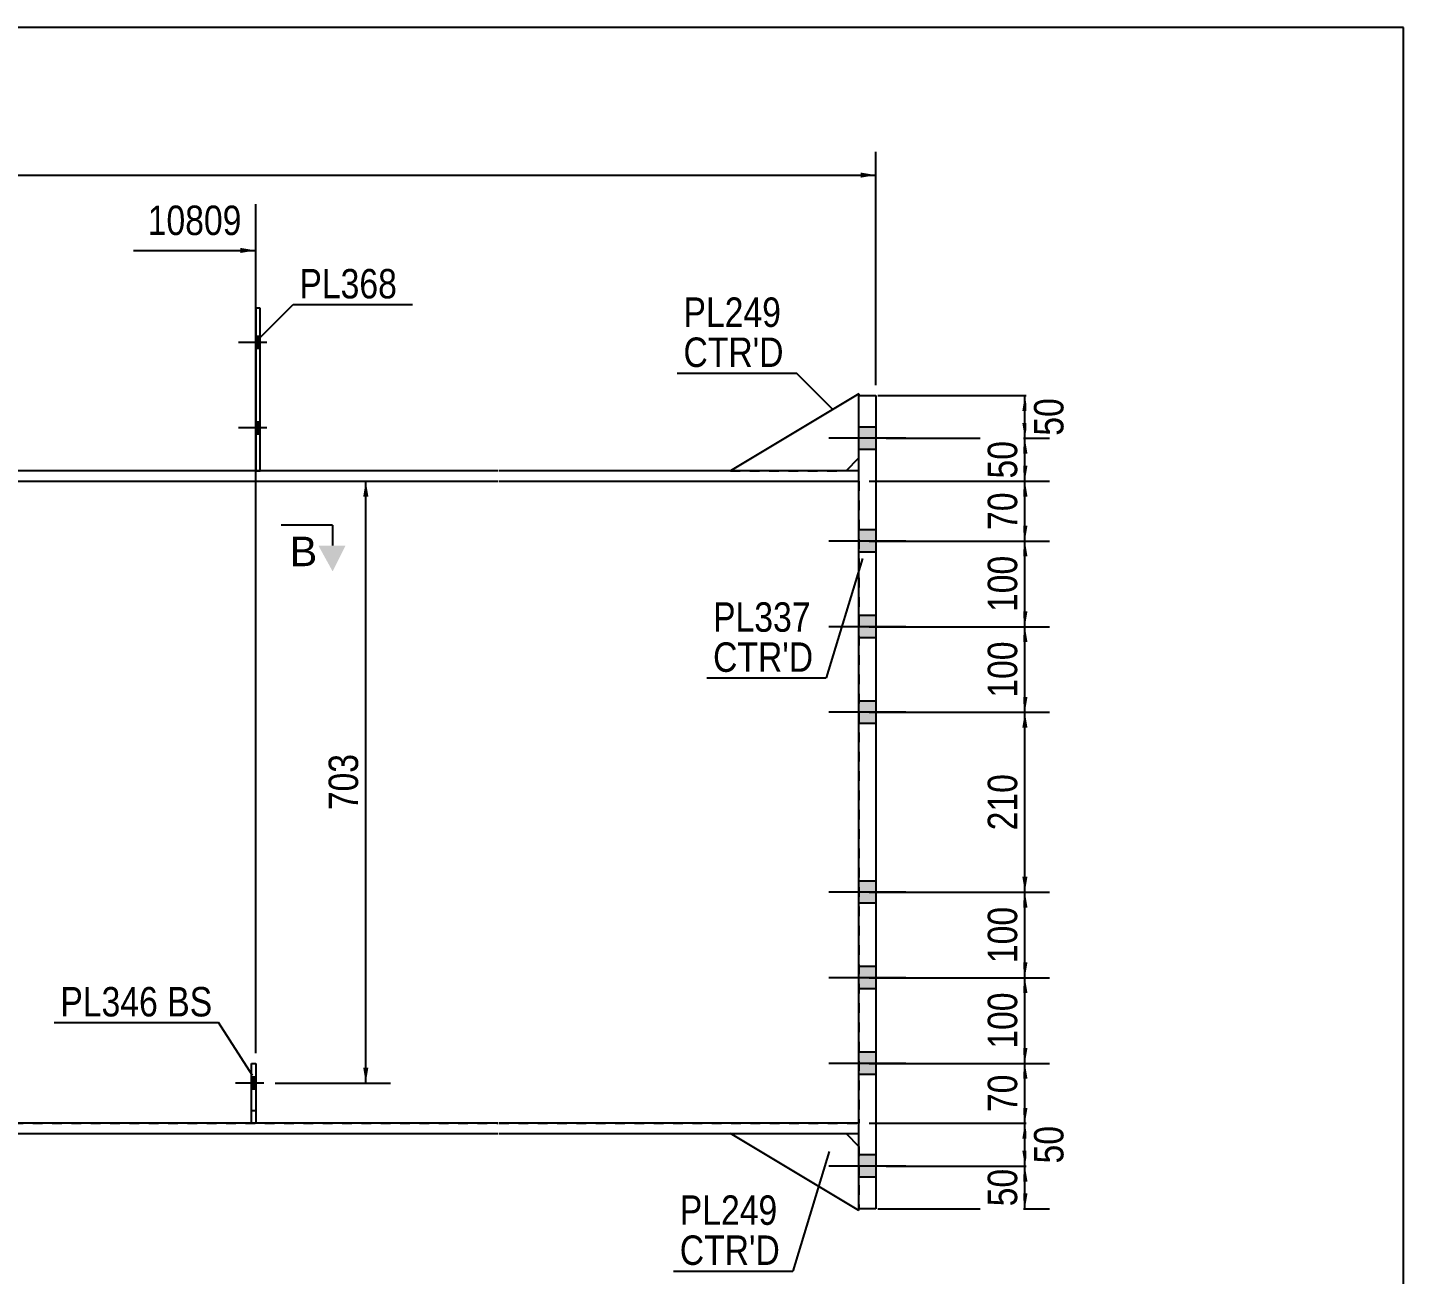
# Model space of a CAD drawing. Header units: millimetres. Extents: x -304 to 108, y -177 to 110.
# Drawn here: x -25.6 to 108.3, y -11.2 to 110.1 of the extents above; entities that cross this region are included whole.
import ezdxf

# ---------------------------------------------------------------- set-up
doc = ezdxf.new("R2010")
doc.units = ezdxf.units.MM
doc.linetypes.add('DXK_LINE_DOT1', pattern=[1.8814, 0.9407, -0.9407])
doc.linetypes.add('DXK_LINE_DOT2', pattern=[3.9198, 1.9599, -1.9599])
doc.styles.add('Arial', font='ARIAL.TTF', dxfattribs={"height": 0.2})
doc.styles.add('Arial Narrow', font='ARIALN.TTF', dxfattribs={"height": 0.2})

# ---------------------------------------------------------------- blocks, each defined once
blk = doc.blocks.new('Unknown-622200750-1210')
at = {"color": 5, "linetype": 'Continuous'}
for p, q in [((108.33, 110.13), (-301.67, 110.13)), ((108.33, -176.87), (108.33, 110.13))]:
    blk.add_line(p, q, dxfattribs=at)
blk = doc.blocks.new('Part-622200750-14808 - 1231')
at = {"color": 2, "linetype": 'Continuous'}
for p, q in [((-106.33, 3.48), (-106.33, 2.48)), ((-27.03, 3.48), (-106.33, 3.48)), ((20.24, 3.48), (-26.93, 3.48)), ((55.34, 3.48), (20.34, 3.48)), ((55.34, 2.48), (55.34, 3.48)), ((-106.33, 2.48), (-27.03, 2.48)), ((-26.93, 2.48), (20.24, 2.48)), ((20.34, 2.48), (55.34, 2.48))]:
    blk.add_line(p, q, dxfattribs=at)
blk = doc.blocks.new('Bolt-622200750-14874 - 1231')
at = {"linetype": 'Continuous'}
for points in [[(-2.93, 78.9), (-2.93, 80.06), (-3.35, 80.06), (-3.35, 78.9)], [(-2.93, 78.9), (-2.93, 80.06), (-3.35, 80.06), (-3.35, 78.9)], [(-2.93, 70.56), (-2.93, 71.73), (-3.35, 71.73), (-3.35, 70.56)], [(-2.93, 70.56), (-2.93, 71.73), (-3.35, 71.73), (-3.35, 70.56)]]:
    blk.add_hatch(color=3, dxfattribs=at).paths.add_polyline_path(points)
at = {"color": 3, "linetype": 'Continuous'}
for p, q in [((-2.26, 79.48), (-5.01, 79.48)), ((-2.26, 79.48), (-5.01, 79.48)), ((-2.93, 80.06), (-3.35, 80.06)), ((-2.93, 80.06), (-3.35, 80.06)), ((-2.93, 78.9), (-3.35, 78.9)), ((-2.93, 78.9), (-3.35, 78.9)), ((-2.26, 71.15), (-5.01, 71.15)), ((-2.26, 71.15), (-5.01, 71.15)), ((-2.93, 71.73), (-3.35, 71.73)), ((-2.93, 71.73), (-3.35, 71.73)), ((-2.93, 70.56), (-3.35, 70.56)), ((-2.93, 70.56), (-3.35, 70.56))]:
    blk.add_line(p, q, dxfattribs=at)
blk = doc.blocks.new('Part-622200750-14823 - 1231')
at = {"color": 2, "linetype": 'Continuous'}
for p, q in [((-106.33, 66.98), (-106.33, 65.98)), ((-27.03, 66.98), (-106.33, 66.98)), ((20.24, 66.98), (-26.93, 66.98)), ((55.34, 66.98), (20.34, 66.98)), ((55.34, 65.98), (55.34, 66.98)), ((-106.33, 65.98), (-27.03, 65.98)), ((-26.93, 65.98), (20.24, 65.98)), ((20.34, 65.98), (55.34, 65.98))]:
    blk.add_line(p, q, dxfattribs=at)
blk = doc.blocks.new('Part-622200750-14826 - 1231')
at = {"color": 2, "linetype": 'Continuous'}
blk.add_line((-179.48, 65.98), (-179.48, 3.48), dxfattribs=at)
at = {"color": 7, "linetype": 'DXK_LINE_DOT1'}
for p, q in [((-179.48, 65.98), (-156.98, 65.98)), ((-156.88, 65.98), (-27.03, 65.98)), ((-26.93, 65.98), (20.24, 65.98)), ((20.34, 65.98), (55.34, 65.98)), ((55.34, 65.98), (55.34, 3.48)), ((-179.48, 3.48), (-156.98, 3.48)), ((-156.88, 3.48), (-27.03, 3.48)), ((-26.93, 3.48), (20.24, 3.48)), ((20.34, 3.48), (55.34, 3.48))]:
    blk.add_line(p, q, dxfattribs=at)
blk = doc.blocks.new('Part-622200750-14849 - 1231')
at = {"color": 2, "linetype": 'Continuous'}
for p, q in [((-3.76, 3.48), (-3.76, 9.31)), ((-3.76, 9.31), (-3.35, 9.31)), ((-3.35, 9.31), (-3.35, 3.48))]:
    blk.add_line(p, q, dxfattribs=at)
blk = doc.blocks.new('Part-622200750-14838 - 1231')
at = {"color": 2, "linetype": 'Continuous'}
for p, q in [((55.34, 74.31), (57, 74.31)), ((55.34, -4.85), (55.34, 74.31)), ((57, 74.31), (57, -4.85)), ((57, -4.85), (55.34, -4.85))]:
    blk.add_line(p, q, dxfattribs=at)
blk = doc.blocks.new('Part-622200750-14841 - 1231')
at = {"color": 2, "linetype": 'Continuous'}
for p, q in [((55.34, 74.48), (42.84, 66.98)), ((55.34, 74.48), (55.34, 74.31)), ((54.09, 66.98), (55.34, 68.23))]:
    blk.add_line(p, q, dxfattribs=at)
at = {"color": 7, "linetype": 'DXK_LINE_DOT1'}
for p, q in [((55.34, 68.23), (55.34, 74.31)), ((42.84, 66.98), (54.09, 66.98))]:
    blk.add_line(p, q, dxfattribs=at)
blk = doc.blocks.new('Part-622200750-14843 - 1231')
at = {"color": 2, "linetype": 'Continuous'}
for p, q in [((55.34, -5.02), (42.84, 2.48)), ((54.09, 2.48), (55.34, 1.23)), ((55.34, -5.02), (55.34, -4.85))]:
    blk.add_line(p, q, dxfattribs=at)
at = {"color": 7, "linetype": 'DXK_LINE_DOT1'}
for p, q in [((42.84, 2.48), (54.09, 2.48)), ((55.34, 1.23), (55.34, -4.85))]:
    blk.add_line(p, q, dxfattribs=at)
blk = doc.blocks.new('Part-622200750-14845 - 1231')
at = {"color": 2, "linetype": 'Continuous'}
for p, q in [((-2.93, 82.81), (-3.35, 82.81)), ((-3.35, 82.81), (-3.35, 66.98)), ((-2.93, 66.98), (-2.93, 82.81))]:
    blk.add_line(p, q, dxfattribs=at)
at = {"color": 7, "linetype": 'DXK_LINE_DOT1'}
blk.add_line((-3.35, 66.98), (-2.93, 66.98), dxfattribs=at)
blk = doc.blocks.new('Part-622200750-14846 - 1231')
at = {"color": 7, "linetype": 'DXK_LINE_DOT1'}
for p, q in [((-3.76, 3.48), (-3.76, 9.31)), ((-3.76, 9.31), (-3.35, 9.31)), ((-3.35, 9.31), (-3.35, 3.48)), ((-3.76, 4.73), (-3.35, 4.73))]:
    blk.add_line(p, q, dxfattribs=at)
blk = doc.blocks.new('Bolt-622200750-14871 - 1231')
at = {"linetype": 'Continuous'}
for points in [[(55.34, 71.23), (55.34, 69.06), (57, 69.06), (57, 71.23)], [(55.34, 71.23), (55.34, 69.06), (57, 69.06), (57, 71.23)], [(55.34, 61.23), (55.34, 59.06), (57, 59.06), (57, 61.23)], [(55.34, 61.23), (55.34, 59.06), (57, 59.06), (57, 61.23)], [(55.34, 52.9), (55.34, 50.73), (57, 50.73), (57, 52.9)], [(55.34, 52.9), (55.34, 50.73), (57, 50.73), (57, 52.9)], [(55.34, 44.56), (55.34, 42.4), (57, 42.4), (57, 44.56)], [(55.34, 44.56), (55.34, 42.4), (57, 42.4), (57, 44.56)], [(55.34, 27.06), (55.34, 24.9), (57, 24.9), (57, 27.06)], [(55.34, 27.06), (55.34, 24.9), (57, 24.9), (57, 27.06)], [(55.34, 18.73), (55.34, 16.56), (57, 16.56), (57, 18.73)], [(55.34, 18.73), (55.34, 16.56), (57, 16.56), (57, 18.73)], [(55.34, 10.4), (55.34, 8.23), (57, 8.23), (57, 10.4)], [(55.34, 10.4), (55.34, 8.23), (57, 8.23), (57, 10.4)], [(55.34, 0.4), (55.34, -1.77), (57, -1.77), (57, 0.4)], [(55.34, 0.4), (55.34, -1.77), (57, -1.77), (57, 0.4)]]:
    blk.add_hatch(color=3, dxfattribs=at).paths.add_polyline_path(points)
at = {"color": 3, "linetype": 'Continuous'}
for p, q in [((57, 71.23), (55.34, 71.23)), ((57, 71.23), (55.34, 71.23)), ((59.92, 70.15), (52.42, 70.15)), ((59.92, 70.15), (52.42, 70.15)), ((57, 69.06), (55.34, 69.06)), ((57, 69.06), (55.34, 69.06)), ((57, 61.23), (55.34, 61.23)), ((57, 61.23), (55.34, 61.23)), ((59.92, 60.15), (52.42, 60.15)), ((59.92, 60.15), (52.42, 60.15)), ((57, 59.06), (55.34, 59.06)), ((57, 59.06), (55.34, 59.06)), ((57, 52.9), (55.34, 52.9)), ((57, 52.9), (55.34, 52.9)), ((59.92, 51.81), (52.42, 51.81)), ((59.92, 51.81), (52.42, 51.81)), ((57, 50.73), (55.34, 50.73)), ((57, 50.73), (55.34, 50.73)), ((57, 44.56), (55.34, 44.56)), ((57, 44.56), (55.34, 44.56)), ((59.92, 43.48), (52.42, 43.48)), ((59.92, 43.48), (52.42, 43.48)), ((57, 42.4), (55.34, 42.4)), ((57, 42.4), (55.34, 42.4)), ((57, 27.06), (55.34, 27.06)), ((57, 27.06), (55.34, 27.06)), ((59.92, 25.98), (52.42, 25.98)), ((59.92, 25.98), (52.42, 25.98)), ((57, 24.9), (55.34, 24.9)), ((57, 24.9), (55.34, 24.9)), ((59.92, 17.65), (52.42, 17.65)), ((59.92, 17.65), (52.42, 17.65)), ((57, 18.73), (55.34, 18.73)), ((57, 18.73), (55.34, 18.73)), ((57, 16.56), (55.34, 16.56)), ((57, 16.56), (55.34, 16.56)), ((57, 10.4), (55.34, 10.4)), ((57, 10.4), (55.34, 10.4)), ((59.92, 9.31), (52.42, 9.31)), ((59.92, 9.31), (52.42, 9.31)), ((57, 8.23), (55.34, 8.23)), ((57, 8.23), (55.34, 8.23)), ((57, 0.4), (55.34, 0.4)), ((57, 0.4), (55.34, 0.4)), ((59.92, -0.69), (52.42, -0.69)), ((59.92, -0.69), (52.42, -0.69)), ((57, -1.77), (55.34, -1.77)), ((57, -1.77), (55.34, -1.77))]:
    blk.add_line(p, q, dxfattribs=at)
blk = doc.blocks.new('Bolt-622200750-14875 - 1231')
at = {"color": 3, "linetype": 'DXK_LINE_DOT2'}
for p, q in [((-2.56, 7.4), (-5.31, 7.4)), ((-3.35, 7.98), (-3.76, 7.98)), ((-3.35, 6.81), (-3.76, 6.81))]:
    blk.add_line(p, q, dxfattribs=at)
blk = doc.blocks.new('Bolt-622200750-14878 - 1231')
at = {"linetype": 'Continuous'}
blk.add_hatch(color=3, dxfattribs=at).paths.add_polyline_path([(-3.35, 6.81), (-3.35, 7.98), (-3.76, 7.98), (-3.76, 6.81)])
at = {"color": 3, "linetype": 'Continuous'}
for p, q in [((-2.56, 7.4), (-5.31, 7.4)), ((-3.35, 7.98), (-3.76, 7.98)), ((-3.35, 6.81), (-3.76, 6.81))]:
    blk.add_line(p, q, dxfattribs=at)
blk = doc.blocks.new('StraightDimension-622200750-18357 - 1231')
at = {"linetype": 'Continuous'}
for points in [[(71.24, -2.19), (71.49, -0.69), (71.74, -2.19)], [(71.74, -3.35), (71.49, -4.85), (71.24, -3.35)]]:
    blk.add_hatch(color=7, dxfattribs=at).paths.add_polyline_path(points)
at = {"color": 7, "linetype": 'Continuous'}
for p, q in [((58, -0.69), (73.89, -0.69)), ((71.49, -4.85), (71.49, -0.69)), ((57.17, -4.85), (73.89, -4.85))]:
    blk.add_line(p, q, dxfattribs=at)
at = {"color": 0}
blk.add_wipeout([(71.34, -0.34), (67.14, -0.34), (67.14, -5.2), (71.34, -5.2)], dxfattribs=at)
at = {"color": 3, "style": 'Arial Narrow'}
blk.add_text('50', height=2.863, rotation=90.0002, dxfattribs=at).set_placement((70.74, -4.6))
blk = doc.blocks.new('StraightDimension-622200750-18354 - 1231')
at = {"linetype": 'Continuous'}
for points in [[(71.24, 16.15), (71.49, 17.65), (71.74, 16.15)], [(71.74, 10.81), (71.49, 9.31), (71.24, 10.81)]]:
    blk.add_hatch(color=7, dxfattribs=at).paths.add_polyline_path(points)
at = {"color": 7, "linetype": 'Continuous'}
for p, q in [((56.34, 17.65), (73.89, 17.65)), ((71.49, 9.31), (71.49, 17.65)), ((56.34, 9.31), (73.89, 9.31))]:
    blk.add_line(p, q, dxfattribs=at)
at = {"color": 0}
blk.add_wipeout([(71.34, 16.82), (67.14, 16.82), (67.14, 10.14), (71.34, 10.14)], dxfattribs=at)
at = {"color": 3, "style": 'Arial Narrow'}
blk.add_text('100', height=2.863, rotation=90.0002, dxfattribs=at).set_placement((70.74, 10.74))
blk = doc.blocks.new('StraightDimension-622200750-18347 - 1231')
at = {"linetype": 'Continuous'}
for points in [[(71.24, 72.81), (71.49, 74.31), (71.74, 72.81)], [(71.74, 71.65), (71.49, 70.15), (71.24, 71.65)]]:
    blk.add_hatch(color=7, dxfattribs=at).paths.add_polyline_path(points)
at = {"color": 7, "linetype": 'Continuous'}
for p, q in [((57.17, 74.31), (73.74, 74.31)), ((71.49, 70.15), (71.49, 74.31)), ((58, 70.15), (73.74, 70.15))]:
    blk.add_line(p, q, dxfattribs=at)
at = {"color": 0}
blk.add_wipeout([(75.84, 74.66), (71.64, 74.66), (71.64, 69.8), (75.84, 69.8)], dxfattribs=at)
at = {"color": 3, "style": 'Arial Narrow'}
blk.add_text('50', height=2.863, rotation=90.0002, dxfattribs=at).set_placement((75.24, 70.4))
blk = doc.blocks.new('StraightDimension-622200750-18348 - 1231')
at = {"linetype": 'Continuous'}
for points in [[(71.24, 68.65), (71.49, 70.15), (71.74, 68.65)], [(71.74, 67.48), (71.49, 65.98), (71.24, 67.48)]]:
    blk.add_hatch(color=7, dxfattribs=at).paths.add_polyline_path(points)
at = {"color": 7, "linetype": 'Continuous'}
for p, q in [((58, 70.15), (73.89, 70.15)), ((71.49, 65.98), (71.49, 70.15)), ((56.34, 65.98), (73.89, 65.98))]:
    blk.add_line(p, q, dxfattribs=at)
at = {"color": 0}
blk.add_wipeout([(71.34, 70.49), (67.14, 70.49), (67.14, 65.63), (71.34, 65.63)], dxfattribs=at)
at = {"color": 3, "style": 'Arial Narrow'}
blk.add_text('50', height=2.863, rotation=90.0002, dxfattribs=at).set_placement((70.74, 66.23))
blk = doc.blocks.new('StraightDimension-622200750-18349 - 1231')
at = {"linetype": 'Continuous'}
for points in [[(71.24, 64.48), (71.49, 65.98), (71.74, 64.48)], [(71.74, 61.65), (71.49, 60.15), (71.24, 61.65)]]:
    blk.add_hatch(color=7, dxfattribs=at).paths.add_polyline_path(points)
at = {"color": 7, "linetype": 'Continuous'}
for p, q in [((56.34, 65.98), (73.89, 65.98)), ((71.49, 60.15), (71.49, 65.98)), ((56.34, 60.15), (73.89, 60.15))]:
    blk.add_line(p, q, dxfattribs=at)
at = {"color": 0}
blk.add_wipeout([(71.34, 65.49), (67.14, 65.49), (67.14, 60.63), (71.34, 60.63)], dxfattribs=at)
at = {"color": 3, "style": 'Arial Narrow'}
blk.add_text('70', height=2.863, rotation=90.0002, dxfattribs=at).set_placement((70.74, 61.23))
blk = doc.blocks.new('StraightDimension-622200750-18350 - 1231')
at = {"linetype": 'Continuous'}
for points in [[(71.24, 58.65), (71.49, 60.15), (71.74, 58.65)], [(71.74, 53.31), (71.49, 51.81), (71.24, 53.31)]]:
    blk.add_hatch(color=7, dxfattribs=at).paths.add_polyline_path(points)
at = {"color": 7, "linetype": 'Continuous'}
for p, q in [((56.34, 60.15), (73.89, 60.15)), ((71.49, 51.81), (71.49, 60.15)), ((56.34, 51.81), (73.89, 51.81))]:
    blk.add_line(p, q, dxfattribs=at)
at = {"color": 0}
blk.add_wipeout([(71.34, 59.32), (67.14, 59.32), (67.14, 52.64), (71.34, 52.64)], dxfattribs=at)
at = {"color": 3, "style": 'Arial Narrow'}
blk.add_text('100', height=2.863, rotation=90.0002, dxfattribs=at).set_placement((70.74, 53.24))
blk = doc.blocks.new('StraightDimension-622200750-18351 - 1231')
at = {"linetype": 'Continuous'}
for points in [[(71.24, 50.31), (71.49, 51.81), (71.74, 50.31)], [(71.74, 44.98), (71.49, 43.48), (71.24, 44.98)]]:
    blk.add_hatch(color=7, dxfattribs=at).paths.add_polyline_path(points)
at = {"color": 7, "linetype": 'Continuous'}
for p, q in [((56.34, 51.81), (73.89, 51.81)), ((71.49, 43.48), (71.49, 51.81)), ((56.34, 43.48), (73.89, 43.48))]:
    blk.add_line(p, q, dxfattribs=at)
at = {"color": 0}
blk.add_wipeout([(71.34, 50.99), (67.14, 50.99), (67.14, 44.3), (71.34, 44.3)], dxfattribs=at)
at = {"color": 3, "style": 'Arial Narrow'}
blk.add_text('100', height=2.863, rotation=90.0002, dxfattribs=at).set_placement((70.74, 44.9))
blk = doc.blocks.new('StraightDimension-622200750-18352 - 1231')
at = {"linetype": 'Continuous'}
for points in [[(71.24, 41.98), (71.49, 43.48), (71.74, 41.98)], [(71.74, 27.48), (71.49, 25.98), (71.24, 27.48)]]:
    blk.add_hatch(color=7, dxfattribs=at).paths.add_polyline_path(points)
at = {"color": 7, "linetype": 'Continuous'}
for p, q in [((56.34, 43.48), (73.89, 43.48)), ((71.49, 25.98), (71.49, 43.48)), ((56.34, 25.98), (73.89, 25.98))]:
    blk.add_line(p, q, dxfattribs=at)
at = {"color": 0}
blk.add_wipeout([(71.34, 38.07), (67.14, 38.07), (67.14, 31.39), (71.34, 31.39)], dxfattribs=at)
at = {"color": 3, "style": 'Arial Narrow'}
blk.add_text('210', height=2.863, rotation=90.0002, dxfattribs=at).set_placement((70.74, 31.99))
blk = doc.blocks.new('StraightDimension-622200750-18353 - 1231')
at = {"linetype": 'Continuous'}
for points in [[(71.24, 24.48), (71.49, 25.98), (71.74, 24.48)], [(71.74, 19.15), (71.49, 17.65), (71.24, 19.15)]]:
    blk.add_hatch(color=7, dxfattribs=at).paths.add_polyline_path(points)
at = {"color": 7, "linetype": 'Continuous'}
for p, q in [((56.34, 25.98), (73.89, 25.98)), ((71.49, 17.65), (71.49, 25.98)), ((56.34, 17.65), (73.89, 17.65))]:
    blk.add_line(p, q, dxfattribs=at)
at = {"color": 0}
blk.add_wipeout([(71.34, 25.16), (67.14, 25.16), (67.14, 18.47), (71.34, 18.47)], dxfattribs=at)
at = {"color": 3, "style": 'Arial Narrow'}
blk.add_text('100', height=2.863, rotation=90.0002, dxfattribs=at).set_placement((70.74, 19.07))
blk = doc.blocks.new('StraightDimension-622200750-18355 - 1231')
at = {"linetype": 'Continuous'}
for points in [[(71.24, 7.81), (71.49, 9.31), (71.74, 7.81)], [(71.74, 4.98), (71.49, 3.48), (71.24, 4.98)]]:
    blk.add_hatch(color=7, dxfattribs=at).paths.add_polyline_path(points)
at = {"color": 7, "linetype": 'Continuous'}
for p, q in [((56.34, 9.31), (73.89, 9.31)), ((71.49, 3.48), (71.49, 9.31)), ((56.34, 3.48), (73.89, 3.48))]:
    blk.add_line(p, q, dxfattribs=at)
at = {"color": 0}
blk.add_wipeout([(71.34, 8.82), (67.14, 8.82), (67.14, 3.97), (71.34, 3.97)], dxfattribs=at)
at = {"color": 3, "style": 'Arial Narrow'}
blk.add_text('70', height=2.863, rotation=90.0002, dxfattribs=at).set_placement((70.74, 4.57))
blk = doc.blocks.new('StraightDimension-622200750-18356 - 1231')
at = {"linetype": 'Continuous'}
for points in [[(71.24, 1.98), (71.49, 3.48), (71.74, 1.98)], [(71.74, 0.81), (71.49, -0.69), (71.24, 0.81)]]:
    blk.add_hatch(color=7, dxfattribs=at).paths.add_polyline_path(points)
at = {"color": 7, "linetype": 'Continuous'}
for p, q in [((56.34, 3.48), (73.74, 3.48)), ((71.49, -0.69), (71.49, 3.48)), ((58, -0.69), (73.74, -0.69))]:
    blk.add_line(p, q, dxfattribs=at)
at = {"color": 0}
blk.add_wipeout([(75.84, 3.82), (71.64, 3.82), (71.64, -1.03), (75.84, -1.03)], dxfattribs=at)
at = {"color": 3, "style": 'Arial Narrow'}
blk.add_text('50', height=2.863, rotation=90.0002, dxfattribs=at).set_placement((75.24, -0.43))
blk = doc.blocks.new('StraightDimension-622200750-18402 - 1231')
at = {"linetype": 'Continuous'}
blk.add_hatch(color=7, dxfattribs=at).paths.add_polyline_path([(55.5, 96.01), (57, 95.76), (55.5, 95.51)])
at = {"color": 7, "linetype": 'Continuous'}
for p, q in [((57, 75.31), (57, 98.01)), ((-251.25, 95.76), (57, 95.76))]:
    blk.add_line(p, q, dxfattribs=at)
blk = doc.blocks.new('StraightDimension-622200750-18888 - 1231')
at = {"linetype": 'Continuous'}
for points in [[(7.11, 64.48), (7.36, 65.98), (7.61, 64.48)], [(7.61, 8.9), (7.36, 7.4), (7.11, 8.9)]]:
    blk.add_hatch(color=7, dxfattribs=at).paths.add_polyline_path(points)
at = {"color": 7, "linetype": 'Continuous'}
for p, q in [((-1.45, 65.98), (9.76, 65.98)), ((7.36, 7.4), (7.36, 65.98)), ((-1.45, 7.4), (9.76, 7.4))]:
    blk.add_line(p, q, dxfattribs=at)
at = {"color": 0}
blk.add_wipeout([(7.21, 40.03), (3.01, 40.03), (3.01, 33.35), (7.21, 33.35)], dxfattribs=at)
at = {"color": 3, "style": 'Arial Narrow'}
blk.add_text('703', height=2.863, rotation=90.0002, dxfattribs=at).set_placement((6.61, 33.95))
blk = doc.blocks.new('StraightDimension-622200750-18900 - 1231')
at = {"linetype": 'Continuous'}
blk.add_hatch(color=7, dxfattribs=at).paths.add_polyline_path([(-4.85, 88.68), (-3.35, 88.43), (-4.85, 88.18)])
at = {"color": 7, "linetype": 'Continuous'}
for p, q in [((-3.35, 10.31), (-3.35, 92.93)), ((-15.24, 88.43), (-3.35, 88.43))]:
    blk.add_line(p, q, dxfattribs=at)
at = {"color": 0}
blk.add_wipeout([(-4.12, 89.33), (-4.12, 93.53), (-14.46, 93.53), (-14.46, 89.33)], dxfattribs=at)
at = {"color": 3, "style": 'Arial Narrow'}
blk.add_text('10809', height=2.863, dxfattribs=at).set_placement((-13.86, 89.93))
blk = doc.blocks.new('Mark-622200750-18990 - 1231')
at = {"color": 0}
blk.add_wipeout([(10.4, 83.76), (10.4, 86.76), (0.9, 86.76), (0.9, 83.76)], dxfattribs=at)
blk.add_wipeout([(10.4, 83.76), (10.4, 86.76), (0.9, 86.76), (0.9, 83.76)], dxfattribs=at)
at = {"color": 7, "linetype": 'Continuous'}
for p, q in [((-3.24, 79.62), (0.3, 83.16)), ((0.3, 83.16), (11.9, 83.16))]:
    blk.add_line(p, q, dxfattribs=at)
at = {"color": 3, "style": 'Arial Narrow'}
blk.add_text('PL368', height=2.863, dxfattribs=at).set_placement((0.9, 83.76))
blk = doc.blocks.new('SectionMark-622200750-16873 - 1231')
at = {"color": 7, "linetype": 'Continuous'}
for q in [(-0.87, 61.7), (4.13, 59.7)]:
    blk.add_line((4.13, 61.7), q, dxfattribs=at)
at = {"color": 0, "linetype": 'Continuous'}
blk.add_wipeout([(2.63, 57.7), (2.63, 60.7), (-0.04, 60.7), (-0.04, 57.7)], dxfattribs=at)
at = {"linetype": 'Continuous'}
blk.add_hatch(color=7, dxfattribs=at).paths.add_polyline_path([(5.38, 59.7), (4.13, 57.2), (2.75, 59.7)])
at = {"color": 136, "linetype": 'Continuous', "style": 'Arial'}
blk.add_text('B', height=2.87, dxfattribs=at).set_placement((-0.04, 57.7))
blk = doc.blocks.new('MarkSet-622200750-18985 - 1231')
at = {"color": 0}
for points in [[(-12.86, 13.88), (-12.86, 16.88), (-22.36, 16.88), (-22.36, 13.88)], [(-7.57, 13.88), (-7.57, 16.88), (-11.96, 16.88), (-11.96, 13.88)]]:
    blk.add_wipeout(points, dxfattribs=at)
for points in [[(-12.86, 13.88), (-12.86, 16.88), (-22.36, 16.88), (-22.36, 13.88)], [(-7.57, 13.88), (-7.57, 16.88), (-11.96, 16.88), (-11.96, 13.88)]]:
    blk.add_wipeout(points, dxfattribs=at)
at = {"color": 7, "linetype": 'Continuous'}
for p in [(-22.96, 13.28), (-3.66, 8.12)]:
    blk.add_line(p, (-6.97, 13.28), dxfattribs=at)
at = {"color": 3, "style": 'Arial Narrow'}
for s, p in [('PL346', (-22.36, 13.88)), ('BS', (-11.96, 13.88))]:
    blk.add_text(s, height=2.863, dxfattribs=at).set_placement(p)
blk = doc.blocks.new('Mark-622200750-19419 - 1231')
at = {"color": 7, "linetype": 'Continuous'}
blk.add_line((55.69, 58.46), (52.16, 46.82), dxfattribs=at)
at = {"color": 0}
for points in [[(50.66, 51.32), (50.66, 54.32), (41.15, 54.32), (41.15, 51.32)], [(50.91, 47.42), (50.91, 50.42), (41.15, 50.42), (41.15, 47.42)]]:
    blk.add_wipeout(points, dxfattribs=at)
for points in [[(50.66, 51.32), (50.66, 54.32), (41.15, 54.32), (41.15, 51.32)], [(50.91, 47.42), (50.91, 50.42), (41.15, 50.42), (41.15, 47.42)]]:
    blk.add_wipeout(points, dxfattribs=at)
at = {"color": 7, "linetype": 'Continuous'}
blk.add_line((40.55, 46.82), (52.16, 46.82), dxfattribs=at)
at = {"color": 3, "style": 'Arial Narrow'}
blk.add_text('PL337', height=2.863, dxfattribs=at).set_placement((41.15, 51.32))
at = {"color": 1, "style": 'Arial Narrow'}
blk.add_text("CTR'D", height=2.863, dxfattribs=at).set_placement((41.15, 47.42))
blk = doc.blocks.new('Mark-622200750-19422 - 1231')
at = {"color": 7, "linetype": 'Continuous'}
blk.add_line((52.81, 72.96), (49.28, 76.49), dxfattribs=at)
at = {"color": 0}
for points in [[(47.78, 80.99), (47.78, 83.99), (38.27, 83.99), (38.27, 80.99)], [(48.03, 77.09), (48.03, 80.09), (38.27, 80.09), (38.27, 77.09)]]:
    blk.add_wipeout(points, dxfattribs=at)
for points in [[(47.78, 80.99), (47.78, 83.99), (38.27, 83.99), (38.27, 80.99)], [(48.03, 77.09), (48.03, 80.09), (38.27, 80.09), (38.27, 77.09)]]:
    blk.add_wipeout(points, dxfattribs=at)
at = {"color": 7, "linetype": 'Continuous'}
blk.add_line((37.67, 76.49), (49.28, 76.49), dxfattribs=at)
at = {"color": 3, "style": 'Arial Narrow'}
blk.add_text('PL249', height=2.863, dxfattribs=at).set_placement((38.27, 80.99))
at = {"color": 1, "style": 'Arial Narrow'}
blk.add_text("CTR'D", height=2.863, dxfattribs=at).set_placement((38.27, 77.09))
blk = doc.blocks.new('Mark-622200750-19425 - 1231')
at = {"color": 7, "linetype": 'Continuous'}
blk.add_line((52.44, 0.74), (48.91, -10.9), dxfattribs=at)
at = {"color": 0}
for points in [[(47.41, -6.4), (47.41, -3.4), (37.91, -3.4), (37.91, -6.4)], [(47.66, -10.3), (47.66, -7.3), (37.91, -7.3), (37.91, -10.3)]]:
    blk.add_wipeout(points, dxfattribs=at)
for points in [[(47.41, -6.4), (47.41, -3.4), (37.91, -3.4), (37.91, -6.4)], [(47.66, -10.3), (47.66, -7.3), (37.91, -7.3), (37.91, -10.3)]]:
    blk.add_wipeout(points, dxfattribs=at)
at = {"color": 7, "linetype": 'Continuous'}
blk.add_line((37.31, -10.9), (48.91, -10.9), dxfattribs=at)
at = {"color": 3, "style": 'Arial Narrow'}
blk.add_text('PL249', height=2.863, dxfattribs=at).set_placement((37.91, -6.4))
at = {"color": 1, "style": 'Arial Narrow'}
blk.add_text("CTR'D", height=2.863, dxfattribs=at).set_placement((37.91, -10.3))

msp = doc.modelspace()

# ---------------------------------------------------------------- block references
for name in ['Unknown-622200750-1210', 'Part-622200750-14845 - 1231', 'Bolt-622200750-14874 - 1231', 'Part-622200750-14841 - 1231', 'Part-622200750-14838 - 1231', 'Bolt-622200750-14871 - 1231', 'Part-622200750-14823 - 1231', 'Part-622200750-14826 - 1231', 'Part-622200750-14849 - 1231', 'Part-622200750-14846 - 1231', 'Bolt-622200750-14875 - 1231', 'Bolt-622200750-14878 - 1231', 'Part-622200750-14808 - 1231', 'Part-622200750-14843 - 1231']:
    msp.add_blockref(name, (0, 0))

# ---------------------------------------------------------------- next in the draw order: block references
for name in ['StraightDimension-622200750-18347 - 1231', 'StraightDimension-622200750-18888 - 1231', 'StraightDimension-622200750-18354 - 1231', 'Mark-622200750-19425 - 1231', 'StraightDimension-622200750-18357 - 1231']:
    msp.add_blockref(name, (0, 0))

# ---------------------------------------------------------------- next in the draw order: block references
for name in ['StraightDimension-622200750-18348 - 1231', 'StraightDimension-622200750-18355 - 1231']:
    msp.add_blockref(name, (0, 0))

# ---------------------------------------------------------------- next in the draw order: block references
for name in ['StraightDimension-622200750-18402 - 1231', 'StraightDimension-622200750-18349 - 1231', 'StraightDimension-622200750-18356 - 1231']:
    msp.add_blockref(name, (0, 0))

# ---------------------------------------------------------------- next in the draw order: block references
for name in ['StraightDimension-622200750-18900 - 1231', 'Mark-622200750-19422 - 1231', 'StraightDimension-622200750-18350 - 1231']:
    msp.add_blockref(name, (0, 0))

# ---------------------------------------------------------------- next in the draw order: block references
for name in ['Mark-622200750-18990 - 1231', 'SectionMark-622200750-16873 - 1231', 'StraightDimension-622200750-18351 - 1231', 'MarkSet-622200750-18985 - 1231']:
    msp.add_blockref(name, (0, 0))

# ---------------------------------------------------------------- next in the draw order: block references
for name in ['Mark-622200750-19419 - 1231', 'StraightDimension-622200750-18352 - 1231']:
    msp.add_blockref(name, (0, 0))

# ---------------------------------------------------------------- next in the draw order: block references
msp.add_blockref('StraightDimension-622200750-18353 - 1231', (0, 0))

doc.saveas('drawing.dxf')
